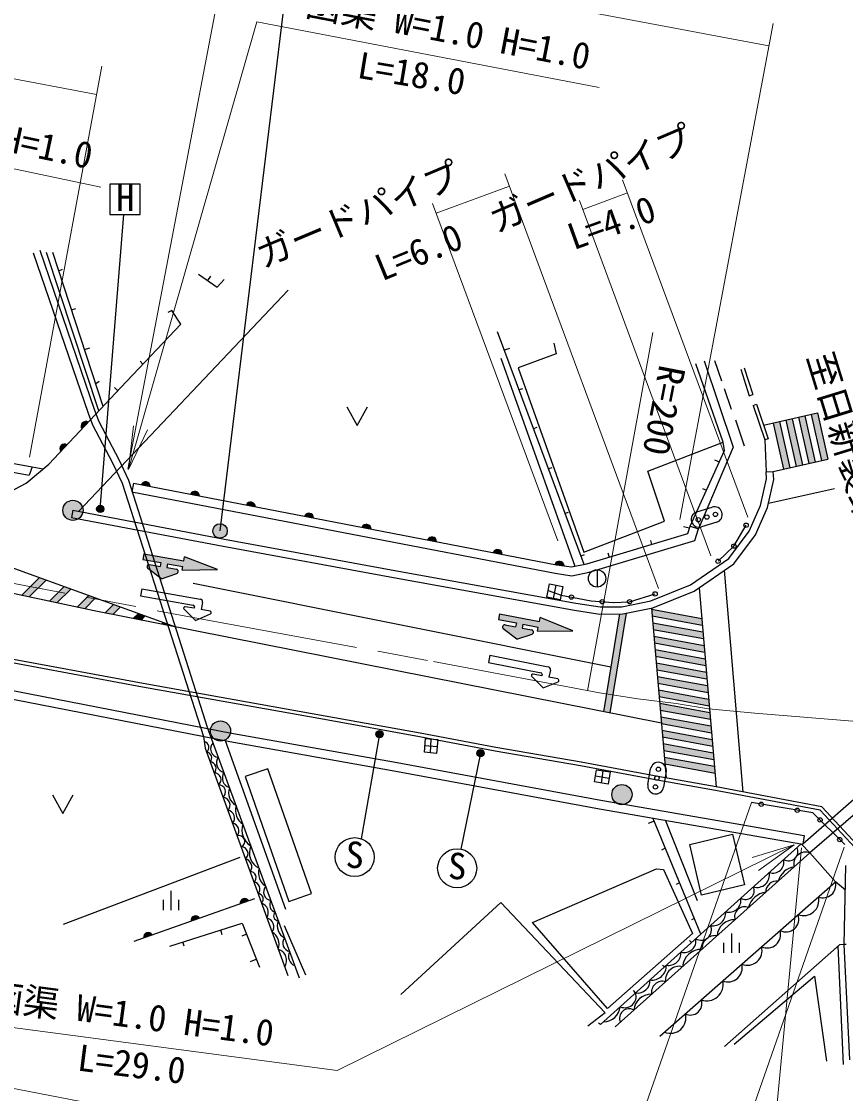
# Model space of a CAD drawing. Units: millimetres at full size, sheet at 1:1000; details may follow other scales. Extents: x 40000 to 680000, y 20000 to 380000.
# Drawn here: x 194966 to 251966, y 246712 to 320885 of the extents above; entities that cross this region are included whole.
import ezdxf
from ezdxf.enums import TextEntityAlignment as Align

# ---------------------------------------------------------------- set-up
doc = ezdxf.new("R2010")
doc.units = ezdxf.units.MM
doc.header["$LTSCALE"] = 1000
doc.linetypes.add('CHAIN', pattern=[18.5, 12, -1.5, 3.5, -1.5])
for name, color, linetype, lineweight in [('M-BGD', 7, 'Continuous', 25), ('M-BGD-EXST', 7, 'Continuous', 25), ('M-BMK', 2, 'CHAIN', 13), ('M-STR-HTXT', 7, 'Continuous', 13), ('M-STR-STR1', 1, 'Continuous', 25), ('M-STR-STRC', 7, 'Continuous', 25)]:
    doc.layers.add(name, color=color, linetype=linetype, lineweight=lineweight)
doc.layers.add('M-BMK-HTXT', color=7, linetype='Continuous')
doc.styles.add('ＭＳ ゴシック', font='')
doc.styles.get('ＭＳ ゴシック').set_extended_font_data('MS Gothic')

# ---------------------------------------------------------------- blocks, each defined once
blk = doc.blocks.new('open_arrow')
at = {"color": 0, "linetype": 'Continuous', "lineweight": -2}
blk.add_lwpolyline([(7.5, 1.25), (0, 0), (7.5, -1.25)], dxfattribs=at)

msp = doc.modelspace()

# ---------------------------------------------------------------- hatches: boundary and pattern name
at = {"layer": 'M-BGD'}
for points in [[(199583, 293152, 0.84072), (199155, 292696)], [(198118, 291592, 0.84072), (197689, 291136)], [(203863, 288712, 0.84072), (203248, 288830)], [(207284, 288053, 0.84072), (206669, 288171)], [(197828, 287062, 1), (199228, 287062, 1)], [(211141, 287310, 0.84072), (210526, 287429)], [(215165, 286535, 0.84072), (214550, 286653)], [(219145, 285768, 0.84072), (218531, 285887)], [(223669, 284897, 0.84072), (223054, 285016)], [(228218, 284021, 0.84072), (227604, 284139)], [(232494, 283220, 0.84072), (231877, 283325)], [(208031, 271796, 1), (209431, 271796, 1)], [(235799, 267396, 1), (237199, 267396, 1)], [(210684, 260048, 0.84072), (210094, 259839)], [(207288, 258844, 0.84072), (206698, 258635)], [(204014, 257684, 0.84072), (203424, 257474)]]:
    msp.add_hatch(color=256, dxfattribs=at).paths.add_polyline_path(points)
at = {"layer": 'M-BGD-EXST'}
for points in [[(200669, 287155, 1), (200169, 287155, 1)], [(219983, 271571, 1), (219483, 271571, 1)], [(226967, 270267, 1), (226467, 270267, 1)]]:
    msp.add_hatch(color=256, dxfattribs=at).paths.add_polyline_path(points)
at = {"layer": 'M-STR-STRC'}
for points in [[(250019, 293800), (249580, 293700), (250309, 290502), (250748, 290602)], [(247386, 293200), (246948, 293100), (247676, 289902), (248115, 290002)], [(248264, 293400), (247825, 293300), (248554, 290102), (248993, 290202)], [(249141, 293600), (248703, 293500), (249431, 290302), (249870, 290402)], [(209206, 285639, 1), (208206, 285639, 1)], [(204564, 283177), (203832, 283303, 0.78564), (203716, 283035), (204655, 282325), (205709, 282696, 0.77336), (205685, 282985), (205025, 283098), (205071, 283370), (206135, 283187), (206088, 282916), (208531, 282978), (206248, 283850), (206202, 283579), (203431, 284054), (203364, 283662), (204611, 283448)], [(196671, 282239), (196204, 282408), (194975, 281179), (195500, 281068)], [(198384, 281618), (197917, 281788), (196900, 280770), (197424, 280659)], [(200097, 280998), (199630, 281167), (198824, 280361), (199349, 280250)], [(201810, 280377), (201343, 280546), (200757, 279961), (201289, 279856)], [(203523, 279757), (203055, 279926), (202705, 279575), (203236, 279470)], [(229145, 278999), (228415, 279139, 0.78564), (228294, 278874), (229219, 278145), (230280, 278495, 0.77336), (230261, 278784), (229604, 278911), (229655, 279181), (230715, 278977), (230663, 278707), (233107, 278720), (230842, 279638), (230790, 279368), (228030, 279898), (227955, 279508), (229197, 279269)], [(236803, 279943), (236555, 279893), (236339, 279890), (235227, 273129), (235669, 273041)], [(238551, 280220), (238591, 279755), (242059, 279116), (242019, 279581)], [(204768, 279305), (204652, 279189), (205183, 279084), (205235, 279136)], [(238631, 279290), (238671, 278825), (242139, 278187), (242099, 278652)], [(238711, 278360), (238751, 277895), (242219, 277257), (242179, 277722)], [(238791, 277430), (238831, 276965), (242298, 276327), (242258, 276792)], [(238871, 276500), (238911, 276036), (242378, 275397), (242338, 275862)], [(238951, 275571), (238991, 275106), (242458, 274467), (242418, 274932)], [(239031, 274641), (239071, 274176), (242538, 273537), (242498, 274002)], [(239111, 273711), (239151, 273246), (242618, 272608), (242578, 273072)], [(239191, 272781), (239231, 272316), (242698, 271678), (242658, 272143)], [(239270, 271851), (239310, 271386), (242778, 270748), (242738, 271213)], [(239350, 270921), (239390, 270457), (242858, 269818), (242818, 270283)], [(239430, 269992), (239470, 269527), (242938, 268888), (242898, 269353)]]:
    msp.add_hatch(color=256, dxfattribs=at).paths.add_polyline_path(points)
h = msp.add_hatch(color=256, dxfattribs=at)
edge = h.paths.add_edge_path()
edge.add_line((206926, 280381), (206908, 280283))
h = msp.add_hatch(color=256, dxfattribs=at)
edge = h.paths.add_edge_path()
edge.add_line((230980, 275712), (230961, 275614))

# ---------------------------------------------------------------- linework, layer by layer
at = {"layer": 'M-BGD'}
for p, q in [((200327, 293944), (196698, 304906)), ((200619, 294255), (197141, 304901)), ((197554, 303635), (197805, 303739)), ((207851, 302955), (208065, 303272)), ((198904, 286991), (213413, 302299)), ((198437, 300932), (198735, 301023)), ((233886, 283318), (227896, 299414)), ((199330, 298199), (199687, 298304)), ((228729, 298265), (228373, 298133)), ((228126, 297595), (233253, 283191)), ((242897, 297439), (243385, 296018)), ((203367, 297168), (203174, 297372)), ((244723, 296835), (245306, 294992)), ((244961, 296911), (245544, 295068)), ((200103, 295834), (200352, 295988)), ((201633, 295335), (201395, 295564)), ((229633, 295479), (229394, 295390)), ((243580, 295502), (244054, 294067)), ((245306, 294992), (245544, 295068)), ((172067, 294435), (195719, 290065)), ((245576, 294322), (245813, 294401)), ((245576, 294322), (246375, 291940)), ((245813, 294401), (246612, 292019)), ((244361, 293326), (244947, 291528)), ((230609, 292785), (230393, 292705)), ((246612, 292019), (246375, 291940)), ((246375, 291940), (246468, 289715)), ((195719, 290065), (195505, 289495)), ((195719, 290065), (196460, 289922)), ((242903, 290566), (243235, 290415)), ((231658, 290010), (231428, 289925)), ((246468, 289715), (246968, 289741)), ((202714, 288933), (202600, 288344)), ((242067, 288579), (242347, 288453)), ((198528, 287062), (198434, 286571)), ((232771, 286907), (232577, 286835)), ((240753, 285938), (241181, 285843)), ((241221, 285966), (241792, 285781)), ((238469, 284981), (238553, 284704)), ((235515, 284120), (235606, 283817)), ((233889, 283972), (233673, 283891)), ((234776, 282949), (234776, 281749)), ((270294, 282622), (249007, 263973)), ((231764, 280960), (231952, 281891)), ((270977, 281950), (249499, 263358)), ((231392, 281520), (232297, 281200)), ((213252, 259435), (209082, 271117)), ((222877, 270801), (223724, 270723)), ((223257, 270289), (223306, 271239)), ((234673, 268687), (235612, 268543)), ((235078, 268195), (235207, 269035)), ((238720, 265562), (238319, 265407)), ((241958, 257741), (238630, 265777)), ((241730, 260038), (239511, 265624)), ((249110, 264565), (249007, 263973)), ((248894, 263993), (235023, 251490)), ((239499, 263678), (239225, 263562)), ((251264, 261351), (249499, 263358)), ((197879, 258423), (210094, 263072)), ((239123, 250682), (251264, 261351)), ((240486, 261296), (240249, 261165)), ((251956, 260780), (251264, 261351)), ((205322, 259409), (205322, 260738)), ((211075, 260186), (202729, 257228)), ((204788, 259409), (204788, 260106)), ((205855, 259409), (205855, 260106)), ((214641, 254907), (213162, 258310)), ((241508, 258829), (241303, 258733)), ((208859, 257703), (208757, 258028)), ((210231, 257629), (210518, 257743)), ((244090, 256448), (244090, 257776)), ((206215, 256913), (206125, 257200)), ((241315, 257162), (241172, 257300)), ((243557, 256448), (243557, 257145)), ((251551, 257007), (243595, 249964)), ((244624, 256448), (244624, 257145)), ((251823, 248719), (251462, 256928)), ((251880, 257014), (251551, 257007)), ((252260, 249037), (251880, 257014)), ((210800, 255838), (211208, 256000)), ((239440, 255471), (239311, 255576)), ((237445, 253673), (237291, 253831)), ((235023, 251490), (234868, 251578))]:
    msp.add_line(p, q, dxfattribs=at)
for points in [[(195780, 304880), (199578, 293790), (199892, 292970), (201274, 290343), (201923, 288941), (207551, 271415), (207675, 270603), (213385, 254890)], [(214196, 254696), (207855, 271967), (202389, 289122), (201722, 290564), (200348, 293177), (200048, 293960), (196253, 305042)], [(207210, 303399), (208492, 302511), (208999, 303042)], [(193636, 287875), (193723, 288122), (195284, 288947), (196864, 290256), (201837, 295552), (205986, 299935), (205376, 300886), (205089, 300760)], [(231792, 298619), (231958, 297899), (229328, 296931), (233869, 284170), (239434, 286302), (238299, 289762), (243504, 291782), (241608, 297189)], [(242194, 297400), (244187, 291436), (241792, 285781)], [(172067, 294435), (172111, 293817), (195505, 289495)], [(217465, 294223), (218181, 292928), (218896, 294223)], [(241221, 285966), (243593, 291205), (243504, 291782)], [(198434, 286571), (208913, 284575), (220702, 282405), (233218, 280148), (234961, 279875), (236555, 279893), (238642, 280319), (241491, 281463), (244241, 283372), (245738, 285370), (246572, 287249), (246996, 289192), (246968, 289741)], [(198528, 287062), (209005, 285066), (220791, 282897), (233301, 280642), (234997, 280376), (236502, 280392), (238498, 280799), (241252, 281906), (243889, 283736), (245303, 285624), (246094, 287405), (246493, 289233), (246468, 289715)], [(202714, 288933), (231978, 283297), (233010, 283143), (234077, 283356), (241056, 285458), (241221, 285966)], [(202600, 288344), (231876, 282705), (233024, 282534), (234223, 282773), (241531, 284974), (241792, 285781)], [(243144, 283540), (244240, 284589), (245091, 286034)], [(232297, 281200), (234372, 280796), (235899, 280688), (237027, 280739), (238796, 281284)], [(254584, 261959), (250328, 266543), (243020, 267924), (238986, 268638), (233687, 269641), (227768, 270643), (222545, 271638), (215977, 272827), (203391, 275076), (189533, 277646)], [(254400, 261789), (250201, 266312), (242975, 267678), (238941, 268392), (233643, 269395), (227724, 270397), (222499, 271392), (215933, 272581), (203346, 274830), (189487, 277400)], [(189027, 275637), (209492, 271648), (220711, 269660), (235050, 267009), (249110, 264565)], [(188912, 275048), (209382, 271058), (220604, 269070), (234944, 266418), (249007, 263973)], [(197119, 267374), (197835, 266079), (198551, 267374)], [(251910, 263938), (249714, 266133), (245450, 266841)], [(248894, 263993), (249499, 263358), (236027, 251338)], [(221198, 253567), (228124, 259927), (235332, 252299), (234144, 251373)], [(205222, 256916), (210223, 258489), (211425, 255450)], [(244273, 250121), (249817, 254826), (250656, 248956)]]:
    msp.add_lwpolyline(points, dxfattribs=at)
for points in [[(231486, 281985), (232418, 281797), (232229, 280866), (231298, 281054)], [(223768, 271196), (223680, 270250), (222834, 270328), (222921, 271274)], [(210443, 268644), (213460, 260006), (215018, 260550), (212000, 269188)], [(234737, 269107), (235676, 268963), (235548, 268123), (234609, 268267)], [(244153, 264654), (244982, 261151), (242014, 260448), (241185, 263952)], [(230311, 258545), (238885, 262265), (239369, 262224), (241382, 257796), (235503, 252603)]]:
    msp.add_lwpolyline(points, close=True, dxfattribs=at)
for centre, radius in [((198528, 287062), 700), ((245091, 286034), 150), ((244240, 284589), 150), ((243144, 283540), 150), ((234776, 282349), 600), ((233007, 281062), 150), ((238796, 281284), 150), ((235136, 280742), 150), ((237027, 280739), 150), ((208731, 271796), 700), ((236499, 267396), 700), ((246138, 266727), 150), ((248629, 266313), 150), ((250202, 265645), 150), ((251568, 264280), 150)]:
    msp.add_circle(centre, radius, dxfattribs=at)
for centre, radius, start, end in [((199409, 292887), 318, 56.68794, 216.90567), ((197943, 291326), 318, 56.68794, 216.90567), ((203545, 288717), 318, 358.98922, 159.20695), ((206966, 288059), 318, 358.98922, 159.20695), ((210823, 287316), 318, 358.98922, 159.20695), ((214847, 286541), 318, 358.98922, 159.20695), ((218828, 285774), 318, 358.98922, 159.20695), ((223351, 284903), 318, 358.98922, 159.20695), ((227900, 284027), 318, 358.98922, 159.20695), ((232176, 283219), 318, 0.22107, 160.4388), ((207523, 270664), 414, 307.07556, 78.76806), ((208628, 270564), 584, 134.66389, 265.65924), ((207732, 269940), 395, 315.89611, 84.04589), ((207973, 269208), 459, 315.30085, 84.64115), ((209123, 269586), 669, 143.78947, 256.53366), ((208321, 268434), 452, 307.20354, 92.73845), ((209566, 268556), 709, 147.59527, 252.72786), ((208592, 267585), 488, 310.17969, 89.76231), ((210315, 267523), 1024, 159.65639, 240.66674), ((208863, 266679), 534, 314.70664, 85.23536), ((209182, 265780), 523, 316.13988, 83.80211), ((210891, 266299), 1126, 162.90147, 237.42166), ((209480, 264891), 532, 318.48454, 81.45745), ((211493, 264939), 1277, 161.2406, 239.08253), ((210010, 264157), 404, 293.50094, 108.96563), ((210171, 263319), 467, 307.6371, 92.30489), ((211913, 263361), 1180, 155.79716, 244.52597), ((248022, 263466), 655, 239.06475, 24.99952), ((249198, 262607), 809, 68.20949, 195.27494), ((210346, 262405), 555, 323.93918, 78.518), ((246952, 262719), 756, 249.88638, 14.17789), ((210795, 261668), 410, 306.92492, 93.01707), ((212443, 261971), 1086, 162.64637, 237.67676), ((245848, 261837), 861, 252.54839, 11.51588), ((248612, 261054), 1354, 98.25553, 165.2289), ((210989, 260867), 475, 316.27609, 83.6659), ((247202, 260650), 756, 82.33615, 181.14829), ((250418, 261133), 873, 248.17997, 14.43652), ((211327, 260170), 369, 310.76483, 89.17716), ((212304, 260657), 594, 138.13057, 262.19256), ((245041, 260748), 611, 238.09315, 25.97112), ((246602, 259264), 1379, 96.49257, 166.99186), ((210407, 259892), 318, 29.40757, 189.6253), ((211340, 259228), 700, 328.9646, 70.97739), ((212673, 259775), 537, 146.78498, 253.53815), ((243897, 260089), 834, 254.37852, 9.68575), ((244978, 258947), 688, 65.94484, 197.5396), ((249053, 260087), 1067, 249.86722, 12.74927), ((207011, 258688), 318, 29.40757, 189.6253), ((211786, 258254), 632, 324.04501, 75.89699), ((212754, 259004), 346, 132.46482, 267.85831), ((242806, 259195), 871, 258.0078, 6.05646), ((247846, 258783), 892, 242.85636, 19.76013), ((213531, 258288), 872, 154.93106, 245.39207), ((241974, 258037), 718, 238.94591, 25.11835), ((244297, 257513), 1227, 88.80519, 174.67925), ((203737, 257528), 318, 29.40757, 189.6253), ((211818, 257037), 973, 339.47086, 60.47114), ((213641, 257127), 600, 142.07802, 258.24511), ((240815, 257270), 804, 253.16259, 10.90168), ((242939, 256724), 913, 81.39145, 182.09299), ((246537, 257725), 940, 246.27528, 16.34121), ((212494, 255917), 813, 326.71845, 73.22354), ((242007, 255356), 1334, 89.19321, 174.29122), ((245173, 256609), 1019, 248.05616, 14.56033), ((214127, 256208), 693, 151.39949, 248.92364), ((239722, 256437), 862, 259.78543, 4.27883), ((238567, 255564), 1003, 262.68512, 1.37914), ((240459, 254572), 944, 76.47644, 187.008), ((243824, 255431), 996, 249.08771, 13.52879), ((237576, 254527), 864, 261.26842, 2.79585), ((239322, 253695), 788, 75.24374, 188.24069), ((242383, 254241), 1115, 249.20145, 13.41504), ((236700, 253432), 783, 246.16336, 17.9009), ((238513, 252387), 1196, 88.58975, 174.89468), ((241246, 252932), 788, 242.84292, 19.77357), ((235220, 252852), 1171, 270.75128, 353.31299), ((236997, 251907), 670, 61.04731, 202.43713), ((239868, 251940), 1059, 246.68274, 15.93375)]:
    msp.add_arc(centre, radius, start, end, dxfattribs=at)
at = {"layer": 'M-BGD-EXST'}
for p, q in [((203177, 309621), (201077, 309621)), ((201077, 309621), (201077, 307521)), ((203177, 307521), (203177, 309621)), ((200419, 287155), (202039, 307521)), ((201077, 307521), (203177, 307521)), ((219733, 271571), (218465, 264343)), ((226717, 270267), (225363, 263620))]:
    msp.add_line(p, q, dxfattribs=at)
for centre, radius in [((200419, 287155), 250), ((219733, 271571), 250), ((226717, 270267), 250), ((218014, 263070), 1350), ((225104, 262296), 1350)]:
    msp.add_circle(centre, radius, dxfattribs=at)
at = {"layer": 'M-BMK'}
msp.add_lwpolyline([(71223, 304900), (75568, 304208), (81749, 303008), (100176, 299663), (140177, 292281), (168002, 287031), (206329, 279743), (223477, 276599), (234947, 274427), (237608, 274018), (240257, 273689), (242488, 273321), (245682, 273035), (253018, 272419)], dxfattribs=at)
at = {"layer": 'M-STR-HTXT'}
for p, q in [((209597, 327985), (202336, 289902)), ((209264, 326238), (246667, 319203)), ((246955, 320736), (240504, 286433)), ((177183, 320171), (200165, 315828)), ((200527, 317784), (195518, 290740)), ((239029, 281645), (228407, 310338)), ((223642, 307618), (228718, 309497)), ((245207, 286598), (236545, 309917)), ((233786, 307880), (236875, 309028)), ((223391, 308293), (232058, 284960)), ((233555, 308504), (242649, 283915)), ((234121, 274584), (238648, 299372)), ((236409, 240968), (245450, 266841)), ((251871, 263761), (243336, 239349)), ((246247, 235777), (248918, 263705)), ((184151, 249040), (246370, 237061))]:
    msp.add_line(p, q, dxfattribs=at)
for points in [[(202367, 289892), (211256, 320856), (234930, 316310)], [(168785, 295596), (178059, 314147), (200463, 309430)], [(248411, 263919), (216795, 248314), (191371, 251681)]]:
    msp.add_lwpolyline(points, dxfattribs=at)
at = {"layer": 'M-STR-STR1'}
msp.add_lwpolyline([(252020, 257017), (251880, 257014), (251990, 262489)], dxfattribs=at)
at = {"layer": 'M-STR-STRC'}
for p, q in [((208706, 285639), (213842, 327811)), ((246299, 292953), (250019, 293800)), ((250019, 293800), (250748, 290602)), ((246948, 293100), (247676, 289902)), ((247386, 293200), (248115, 290002)), ((247825, 293300), (248554, 290102)), ((248264, 293400), (248993, 290202)), ((248703, 293500), (249431, 290302)), ((249141, 293600), (249870, 290402)), ((249580, 293700), (250309, 290502)), ((246968, 289741), (250748, 290602)), ((246637, 287547), (251195, 288563)), ((241679, 286964), (242730, 287288)), ((243054, 286236), (242003, 285912)), ((203431, 284054), (203364, 283662)), ((203364, 283662), (204611, 283448)), ((203431, 284054), (206202, 283579)), ((204611, 283448), (204564, 283177)), ((205071, 283370), (205025, 283098)), ((205071, 283370), (206135, 283187)), ((206202, 283579), (206248, 283850)), ((208531, 282978), (206248, 283850)), ((204655, 282325), (203716, 283035)), ((203832, 283303), (204564, 283177)), ((204655, 282325), (205709, 282696)), ((205025, 283098), (205685, 282985)), ((206088, 282916), (206135, 283187)), ((206088, 282916), (208531, 282978)), ((244893, 267570), (243600, 282927)), ((194975, 281179), (196204, 282408)), ((195500, 281068), (196671, 282239)), ((206842, 282025), (235739, 276245)), ((196900, 280770), (197917, 281788)), ((197424, 280659), (198384, 281618)), ((198824, 280361), (199630, 281167)), ((203282, 281633), (203195, 281141)), ((203195, 281141), (206844, 280497)), ((203282, 281633), (207325, 280920)), ((241837, 281703), (243020, 267924)), ((199349, 280250), (200097, 280998)), ((200757, 279961), (201343, 280546)), ((201289, 279856), (201810, 280377)), ((206908, 280283), (206298, 280390)), ((206926, 280381), (206908, 280283)), ((207488, 280688), (207401, 280196)), ((202705, 279575), (203055, 279926)), ((203236, 279470), (203523, 279757)), ((206211, 280219), (207015, 279451)), ((207015, 279451), (208034, 279898)), ((208011, 280088), (207401, 280196)), ((228030, 279898), (227955, 279508)), ((228030, 279898), (230790, 279368)), ((230790, 279368), (230842, 279638)), ((233107, 278720), (230842, 279638)), ((236339, 279890), (235225, 273114)), ((236803, 279943), (235669, 273041)), ((238545, 280299), (239555, 268537)), ((238551, 280220), (242019, 279581)), ((238591, 279755), (242059, 279116)), ((204652, 279189), (204768, 279305)), ((205183, 279084), (205235, 279136)), ((227955, 279508), (229197, 279269)), ((228415, 279139), (229145, 278999)), ((229197, 279269), (229145, 278999)), ((229655, 279181), (229604, 278911)), ((229604, 278911), (230261, 278784)), ((229655, 279181), (230715, 278977)), ((230663, 278707), (230715, 278977)), ((238631, 279290), (242099, 278652)), ((229219, 278145), (228294, 278874)), ((229219, 278145), (230280, 278495)), ((230663, 278707), (233107, 278720)), ((238671, 278825), (242139, 278187)), ((238711, 278360), (242179, 277722)), ((238751, 277895), (242219, 277257)), ((238791, 277430), (242258, 276792)), ((227362, 277035), (227265, 276545)), ((227362, 277035), (231391, 276243)), ((238831, 276965), (242298, 276327)), ((227265, 276545), (230902, 275830)), ((231548, 276009), (231452, 275518)), ((238871, 276500), (242338, 275862)), ((238911, 276036), (242378, 275397)), ((230263, 275565), (231052, 274781)), ((230961, 275614), (230353, 275734)), ((230980, 275712), (230961, 275614)), ((231052, 274781), (232079, 275208)), ((232060, 275398), (231452, 275518)), ((238951, 275571), (242418, 274932)), ((238991, 275106), (242458, 274467)), ((239031, 274641), (242498, 274002)), ((239071, 274176), (242538, 273537)), ((239111, 273711), (242578, 273072)), ((239151, 273246), (242618, 272608)), ((239191, 272781), (242658, 272143)), ((239231, 272316), (242698, 271678)), ((239270, 271851), (242738, 271213)), ((239310, 271386), (242778, 270748)), ((239350, 270921), (242818, 270283)), ((239390, 270457), (242858, 269818)), ((239430, 269992), (242898, 269353)), ((239470, 269527), (242938, 268888)), ((238294, 268088), (238480, 269172)), ((239564, 268986), (239378, 267902))]:
    msp.add_line(p, q, dxfattribs=at)
msp.add_lwpolyline([(239229, 272336), (200002, 280111), (182898, 283747), (170004, 286631), (190784, 284372), (205615, 278998)], dxfattribs=at)
for centre, radius in [((241780, 286413), 150), ((242372, 286596), 150), ((242965, 286778), 150), ((208706, 285639), 500), ((239027, 269145), 150), ((238922, 268534), 150), ((238818, 267923), 150)]:
    msp.add_circle(centre, radius, dxfattribs=at)
for centre, radius, start, end in [((242892, 286762), 550, 17.13146, 107.13146), ((241841, 286438), 550, 107.13146, 197.13146), ((242892, 286762), 550, 287.13146, 17.13146), ((241841, 286438), 550, 197.13146, 287.13146), ((203806, 283155), 150, 80.27766, 232.89632), ((205659, 282837), 150, 289.40949, 80.27766), ((206281, 280292), 100, 79.99738, 226.30731), ((206827, 280398), 100, 349.99738, 79.99738), ((207291, 280723), 200, 350.06173, 79.99738), ((207994, 279990), 100, 293.68745, 79.99738), ((228387, 278992), 150, 79.12029, 231.73894), ((230233, 278637), 150, 288.25212, 79.12029), ((231352, 276047), 200, 348.94111, 78.87676), ((230334, 275636), 100, 78.87676, 225.18669), ((230882, 275732), 100, 348.87676, 78.87676), ((232041, 275300), 100, 292.56683, 78.87676), ((239022, 269079), 550, 80.28155, 170.28155), ((239022, 269079), 550, 350.28155, 80.28155), ((238836, 267995), 550, 170.28155, 260.28155), ((238836, 267995), 550, 260.28155, 350.28155)]:
    msp.add_arc(centre, radius, start, end, dxfattribs=at)

# ---------------------------------------------------------------- block references
at = {"layer": 'M-STR-HTXT', "xscale": 400, "yscale": 400}
for p, rotation in [((202367, 289892), 74), ((248411, 263919), 206.3)]:
    msp.add_blockref('open_arrow', p, dxfattribs=dict(at, rotation=rotation))

# ---------------------------------------------------------------- texts
at = {"layer": 'M-BGD-EXST', "style": 'ＭＳ ゴシック'}
msp.add_text('H', height=1833, dxfattribs=at).set_placement((201530, 307213), align=Align.BOTTOM_LEFT)
for p in [(217359, 261778), (224448, 261003)]:
    msp.add_text('S', height=1833, rotation=358.508, dxfattribs=at).set_placement(p, align=Align.BOTTOM_LEFT)
at = {"layer": 'M-BMK-HTXT', "style": 'ＭＳ ゴシック'}
msp.add_text('至日新製鋼', height=1833, rotation=287.103, dxfattribs=at).set_placement((248757, 297520), align=Align.BOTTOM_LEFT)
at = {"layer": 'M-STR-HTXT', "style": 'ＭＳ ゴシック'}
for s, rotation, p in [('函渠 W=1.0 H=1.0', 349.131, (214401, 320761)), ('L=18.0', 350.665, (218030, 316448)), ('函渠 W=1.0 H=1.0', 348.111, (180017, 314246)), ('ガードパイプ', 23.229, (228030, 305725)), ('ガードパイプ', 22.805, (211885, 303282)), ('L=4.0', 19.817, (233341, 304533)), ('L=6.0', 22.357, (220115, 302389)), ('R=200', 259.125, (238564, 297305)), ('函渠 W=1.0 H=1.0', 352.455, (192428, 252046)), ('L=29.0', 352.763, (198702, 247769))]:
    msp.add_text(s, height=1833, rotation=rotation, dxfattribs=at).set_placement(p, align=Align.BOTTOM_LEFT)

doc.saveas('drawing.dxf')
